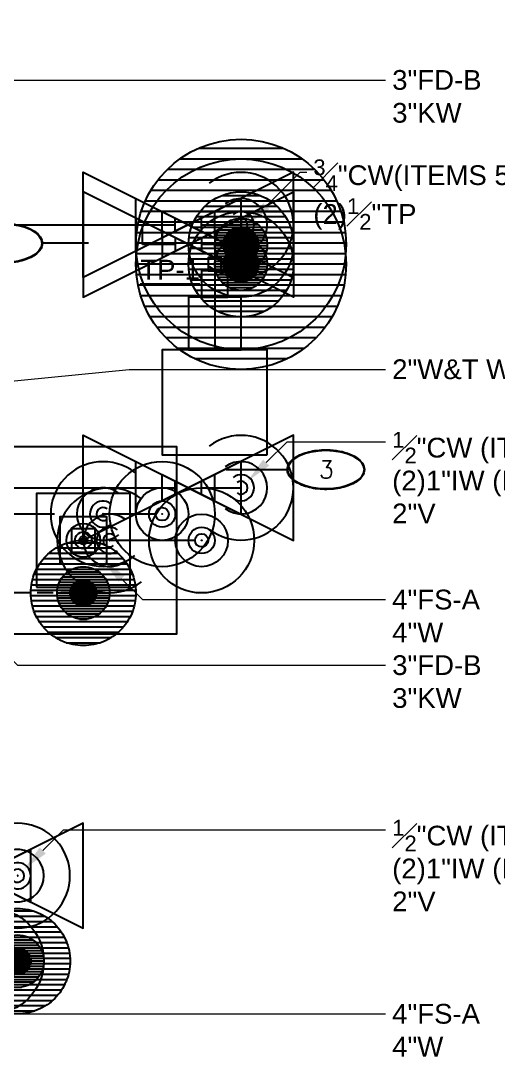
# Model space of a CAD drawing. Extents: x -6836 to 2023, y 218 to 1042.
# Drawn here: x -642.3 to -533.3, y 625.8 to 864.2 of the extents above; entities that cross this region are included whole.
import ezdxf
from ezdxf import colors
from ezdxf.entities.mleader import LeaderData, LeaderLine
from ezdxf.enums import TextEntityAlignment as Align
from ezdxf.math import Vec2, Vec3

# ---------------------------------------------------------------- set-up
doc = ezdxf.new("R2010")
doc.units = 0
doc.header["$LTSCALE"] = 18
doc.header["$MEASUREMENT"] = 0
doc.linetypes.add('VENT', pattern=[0.3, 0.2, -0.1])
doc.layers.add('G-ANNO-TEXT', color=70, linetype='Continuous', lineweight=0)
for name, color, linetype in [('P-14HW-N', 3, 'Continuous'), ('P-14HW-N @ 1 (1)', 3, 'Continuous'), ('P-14HW-N @ 192', 3, 'Continuous'), ('P-14HW-N @ 384', 3, 'Continuous'), ('P-14HW-N @ 48', 3, 'Continuous'), ('P-14HW-N @ 96', 3, 'Continuous'), ('P-CW-N', 4, 'Continuous'), ('P-CW-N @ 1 (1)', 4, 'Continuous'), ('P-CW-N @ 1 (2)', 4, 'Continuous'), ('P-CW-N @ 12', 4, 'Continuous'), ('P-CW-N @ 128', 4, 'Continuous'), ('P-CW-N @ 16', 4, 'Continuous'), ('P-CW-N @ 192', 4, 'Continuous'), ('P-CW-N @ 2', 4, 'Continuous'), ('P-CW-N @ 24', 4, 'Continuous'), ('P-CW-N @ 384', 4, 'Continuous'), ('P-CW-N @ 4', 4, 'Continuous'), ('P-CW-N @ 48', 4, 'Continuous'), ('P-CW-N @ 64', 4, 'Continuous'), ('P-CW-N @ 768', 4, 'Continuous'), ('P-CW-N @ 8', 4, 'Continuous'), ('P-CW-N @ 96', 4, 'Continuous'), ('P-IW-N', 1, 'Continuous'), ('P-IW-N @ 1 (1)', 1, 'Continuous'), ('P-IW-N @ 192', 1, 'Continuous'), ('P-IW-N @ 384', 1, 'Continuous'), ('P-IW-N @ 48', 1, 'Continuous'), ('P-IW-N @ 96', 1, 'Continuous'), ('P-PLBG-ITEM', 70, 'Continuous'), ('P-SAN-N', 6, 'Continuous'), ('P-SAN-N @ 1', 6, 'Continuous'), ('P-SAN-N @ 192', 6, 'Continuous'), ('P-SAN-N @ 384', 6, 'Continuous'), ('P-SAN-N @ 48', 6, 'Continuous'), ('P-SAN-N @ 96', 6, 'Continuous'), ('P-SANV-N', 5, 'VENT'), ('P-SANV-N @ 1 (1)', 5, 'VENT'), ('P-SANV-N @ 192', 5, 'VENT'), ('P-SANV-N @ 384', 5, 'VENT'), ('P-SANV-N @ 48', 5, 'VENT'), ('P-SANV-N @ 96', 5, 'VENT')]:
    doc.layers.add(name, color=color, linetype=linetype)
doc.styles.add('Arial', font='arial.ttf')
doc.styles.add('Arial Narrow', font='ARIALN.TTF')
doc.styles.get("Standard").update_dxf_attribs({"font": 'txt.shx'})

# ---------------------------------------------------------------- blocks, each defined once
blk = doc.blocks.new('*U44')
at = {"linetype": 'Continuous'}
blk.add_lwpolyline([(0.0625, 0.0625, 0, 0.02734, 0), (0.00414, 0.0625, 0, 0, 0), (0.00414, 0.0625, 0, 0, 0), (-0.0625, 0.0625, 0, 0, 0)], format="xyseb", dxfattribs=at)
blk.add_lwpolyline([(0.0625, 0.03125), (0.0625, -0.03125), (-0.0625, 0.03125), (-0.0625, -0.03125)], dxfattribs=at)
blk.add_circle((-0.0625, 0.04688), 0.00781, dxfattribs=at)
blk = doc.blocks.new('*U2267')
at = {"layer": 'P-14HW-N @ 1 (1)'}
blk.add_blockref('*U44', (-607, 601.74), dxfattribs=at)
at = {"layer": 'P-14HW-N @ 192', "xscale": 192, "yscale": 192, "zscale": 192}
blk.add_blockref('*U44', (-607, 601.74), dxfattribs=at)
at = {"layer": 'P-14HW-N @ 384', "xscale": 384, "yscale": 384, "zscale": 384}
blk.add_blockref('*U44', (-607, 601.74), dxfattribs=at)
at = {"layer": 'P-14HW-N @ 48', "xscale": 48, "yscale": 48, "zscale": 48}
blk.add_blockref('*U44', (-607, 601.74), dxfattribs=at)
at = {"layer": 'P-14HW-N @ 96', "xscale": 96, "yscale": 96, "zscale": 96}
blk.add_blockref('*U44', (-607, 601.74), dxfattribs=at)
blk = doc.blocks.new('*U32')
at = {"linetype": 'Continuous'}
blk.add_arc((0, 0), 0.03112, 232.56697, 127.43303, dxfattribs=at)
blk = doc.blocks.new('*U2275')
at = {"layer": 'P-CW-N @ 1 (1)'}
blk.add_blockref('*U32', (-592, 817.74), dxfattribs=at)
at = {"layer": 'P-CW-N @ 192', "xscale": 192, "yscale": 192, "zscale": 192}
blk.add_blockref('*U32', (-592, 817.74), dxfattribs=at)
at = {"layer": 'P-CW-N @ 384', "xscale": 384, "yscale": 384, "zscale": 384}
blk.add_blockref('*U32', (-592, 817.74), dxfattribs=at)
at = {"layer": 'P-CW-N @ 48', "xscale": 48, "yscale": 48, "zscale": 48}
blk.add_blockref('*U32', (-592, 817.74), dxfattribs=at)
at = {"layer": 'P-CW-N @ 96', "xscale": 96, "yscale": 96, "zscale": 96}
blk.add_blockref('*U32', (-592, 817.74), dxfattribs=at)
blk = doc.blocks.new('*U34')
at = {"linetype": 'Continuous'}
blk.add_lwpolyline([(-0.0625, -0.03125), (-0.0625, 0.03125), (0.0625, -0.03125), (0.0625, 0.03125), (-0.0625, -0.03125)], dxfattribs=at)
blk = doc.blocks.new('*U2276')
at = {"layer": 'P-CW-N @ 1 (1)'}
blk.add_blockref('*U34', (-604, 817.74), dxfattribs=at)
at = {"layer": 'P-CW-N @ 192', "xscale": 192, "yscale": 192, "zscale": 192}
blk.add_blockref('*U34', (-604, 817.74), dxfattribs=at)
at = {"layer": 'P-CW-N @ 384', "xscale": 384, "yscale": 384, "zscale": 384}
blk.add_blockref('*U34', (-604, 817.74), dxfattribs=at)
at = {"layer": 'P-CW-N @ 48', "xscale": 48, "yscale": 48, "zscale": 48}
blk.add_blockref('*U34', (-604, 817.74), dxfattribs=at)
at = {"layer": 'P-CW-N @ 96', "xscale": 96, "yscale": 96, "zscale": 96}
blk.add_blockref('*U34', (-604, 817.74), dxfattribs=at)
blk = doc.blocks.new('*U2277')
at = {"layer": 'P-CW-N @ 1 (1)'}
blk.add_blockref('*U32', (-592, 757.74), dxfattribs=at)
at = {"layer": 'P-CW-N @ 192', "xscale": 192, "yscale": 192, "zscale": 192}
blk.add_blockref('*U32', (-592, 757.74), dxfattribs=at)
at = {"layer": 'P-CW-N @ 384', "xscale": 384, "yscale": 384, "zscale": 384}
blk.add_blockref('*U32', (-592, 757.74), dxfattribs=at)
at = {"layer": 'P-CW-N @ 48', "xscale": 48, "yscale": 48, "zscale": 48}
blk.add_blockref('*U32', (-592, 757.74), dxfattribs=at)
at = {"layer": 'P-CW-N @ 96', "xscale": 96, "yscale": 96, "zscale": 96}
blk.add_blockref('*U32', (-592, 757.74), dxfattribs=at)
blk = doc.blocks.new('*U2278')
at = {"layer": 'P-CW-N @ 1 (1)'}
blk.add_blockref('*U34', (-604, 757.74), dxfattribs=at)
at = {"layer": 'P-CW-N @ 192', "xscale": 192, "yscale": 192, "zscale": 192}
blk.add_blockref('*U34', (-604, 757.74), dxfattribs=at)
at = {"layer": 'P-CW-N @ 384', "xscale": 384, "yscale": 384, "zscale": 384}
blk.add_blockref('*U34', (-604, 757.74), dxfattribs=at)
at = {"layer": 'P-CW-N @ 48', "xscale": 48, "yscale": 48, "zscale": 48}
blk.add_blockref('*U34', (-604, 757.74), dxfattribs=at)
at = {"layer": 'P-CW-N @ 96', "xscale": 96, "yscale": 96, "zscale": 96}
blk.add_blockref('*U34', (-604, 757.74), dxfattribs=at)
blk = doc.blocks.new('*U13')
at = {"linetype": 'Continuous'}
blk.add_lwpolyline([(-0.05556, -0.05556), (0.05556, -0.05556), (0.05556, 0.05556), (-0.05556, 0.05556)], close=True, dxfattribs=at)
at = {"color": 7, "linetype": 'Continuous'}
blk.add_circle((0, 0), 0.01, dxfattribs=at)
blk = doc.blocks.new('*U2279')
at = {"layer": 'P-SAN-N @ 1'}
blk.add_blockref('*U13', (-628, 745.74), dxfattribs=at)
at = {"layer": 'P-SAN-N @ 192', "xscale": 192, "yscale": 192, "zscale": 192}
blk.add_blockref('*U13', (-628, 745.74), dxfattribs=at)
at = {"layer": 'P-SAN-N @ 384', "xscale": 384, "yscale": 384, "zscale": 384}
blk.add_blockref('*U13', (-628, 745.74), dxfattribs=at)
at = {"layer": 'P-SAN-N @ 48', "xscale": 48, "yscale": 48, "zscale": 48}
blk.add_blockref('*U13', (-628, 745.74), dxfattribs=at)
at = {"layer": 'P-SAN-N @ 96', "xscale": 96, "yscale": 96, "zscale": 96}
blk.add_blockref('*U13', (-628, 745.74), dxfattribs=at)
blk = doc.blocks.new('*U2286')
at = {"layer": 'P-CW-N @ 1 (1)'}
blk.add_blockref('*U32', (-643, 669.24), dxfattribs=at)
at = {"layer": 'P-CW-N @ 192', "xscale": 192, "yscale": 192, "zscale": 192}
blk.add_blockref('*U32', (-643, 669.24), dxfattribs=at)
at = {"layer": 'P-CW-N @ 384', "xscale": 384, "yscale": 384, "zscale": 384}
blk.add_blockref('*U32', (-643, 669.24), dxfattribs=at)
at = {"layer": 'P-CW-N @ 48', "xscale": 48, "yscale": 48, "zscale": 48}
blk.add_blockref('*U32', (-643, 669.24), dxfattribs=at)
at = {"layer": 'P-CW-N @ 96', "xscale": 96, "yscale": 96, "zscale": 96}
blk.add_blockref('*U32', (-643, 669.24), dxfattribs=at)
blk = doc.blocks.new('*U2287')
at = {"layer": 'P-CW-N @ 1 (1)'}
blk.add_blockref('*U34', (-652, 669.24), dxfattribs=at)
at = {"layer": 'P-CW-N @ 192', "xscale": 192, "yscale": 192, "zscale": 192}
blk.add_blockref('*U34', (-652, 669.24), dxfattribs=at)
at = {"layer": 'P-CW-N @ 384', "xscale": 384, "yscale": 384, "zscale": 384}
blk.add_blockref('*U34', (-652, 669.24), dxfattribs=at)
at = {"layer": 'P-CW-N @ 48', "xscale": 48, "yscale": 48, "zscale": 48}
blk.add_blockref('*U34', (-652, 669.24), dxfattribs=at)
at = {"layer": 'P-CW-N @ 96', "xscale": 96, "yscale": 96, "zscale": 96}
blk.add_blockref('*U34', (-652, 669.24), dxfattribs=at)
blk = doc.blocks.new('*U49')
blk.add_circle((0, 0), 0.03125)
blk = doc.blocks.new('*U2289')
at = {"layer": 'P-IW-N @ 1 (1)'}
blk.add_blockref('*U49', (-649, 649.74), dxfattribs=at)
at = {"layer": 'P-IW-N @ 192', "xscale": 192, "yscale": 192, "zscale": 192}
blk.add_blockref('*U49', (-649, 649.74), dxfattribs=at)
at = {"layer": 'P-IW-N @ 384', "xscale": 384, "yscale": 384, "zscale": 384}
blk.add_blockref('*U49', (-649, 649.74), dxfattribs=at)
at = {"layer": 'P-IW-N @ 48', "xscale": 48, "yscale": 48, "zscale": 48}
blk.add_blockref('*U49', (-649, 649.74), dxfattribs=at)
at = {"layer": 'P-IW-N @ 96', "xscale": 96, "yscale": 96, "zscale": 96}
blk.add_blockref('*U49', (-649, 649.74), dxfattribs=at)
blk = doc.blocks.new('*U36')
h = blk.add_hatch()
h.set_pattern_fill('ANSI31', color=256, scale=0.025, angle=135)
edge = h.paths.add_edge_path()
edge.add_arc((0, 0), 0.03125, 0, 360)
blk.add_circle((0, 0), 0.03125)
blk = doc.blocks.new('*U2414')
at = {"layer": 'P-SANV-N @ 1 (1)'}
blk.add_blockref('*U36', (-643, 649.74), dxfattribs=at)
at = {"layer": 'P-SANV-N @ 192', "xscale": 192, "yscale": 192, "zscale": 192}
blk.add_blockref('*U36', (-643, 649.74), dxfattribs=at)
at = {"layer": 'P-SANV-N @ 384', "xscale": 384, "yscale": 384, "zscale": 384}
blk.add_blockref('*U36', (-643, 649.74), dxfattribs=at)
at = {"layer": 'P-SANV-N @ 48', "xscale": 48, "yscale": 48, "zscale": 48}
blk.add_blockref('*U36', (-643, 649.74), dxfattribs=at)
at = {"layer": 'P-SANV-N @ 96', "xscale": 96, "yscale": 96, "zscale": 96}
blk.add_blockref('*U36', (-643, 649.74), dxfattribs=at)
blk = doc.blocks.new('*U2423')
at = {"layer": 'P-SANV-N @ 1 (1)'}
blk.add_blockref('*U36', (-628, 733.74), dxfattribs=at)
at = {"layer": 'P-SANV-N @ 192', "xscale": 192, "yscale": 192, "zscale": 192}
blk.add_blockref('*U36', (-628, 733.74), dxfattribs=at)
at = {"layer": 'P-SANV-N @ 384', "xscale": 384, "yscale": 384, "zscale": 384}
blk.add_blockref('*U36', (-628, 733.74), dxfattribs=at)
at = {"layer": 'P-SANV-N @ 48', "xscale": 48, "yscale": 48, "zscale": 48}
blk.add_blockref('*U36', (-628, 733.74), dxfattribs=at)
at = {"layer": 'P-SANV-N @ 96', "xscale": 96, "yscale": 96, "zscale": 96}
blk.add_blockref('*U36', (-628, 733.74), dxfattribs=at)
blk = doc.blocks.new('*U2424')
at = {"layer": 'P-IW-N @ 1 (1)'}
blk.add_blockref('*U49', (-601, 745.74), dxfattribs=at)
at = {"layer": 'P-IW-N @ 192', "xscale": 192, "yscale": 192, "zscale": 192}
blk.add_blockref('*U49', (-601, 745.74), dxfattribs=at)
at = {"layer": 'P-IW-N @ 384', "xscale": 384, "yscale": 384, "zscale": 384}
blk.add_blockref('*U49', (-601, 745.74), dxfattribs=at)
at = {"layer": 'P-IW-N @ 48', "xscale": 48, "yscale": 48, "zscale": 48}
blk.add_blockref('*U49', (-601, 745.74), dxfattribs=at)
at = {"layer": 'P-IW-N @ 96', "xscale": 96, "yscale": 96, "zscale": 96}
blk.add_blockref('*U49', (-601, 745.74), dxfattribs=at)
blk = doc.blocks.new('*U50')
at = {"linetype": 'Continuous'}
blk.add_arc((0, 0), 0.03112, 232.56697, 127.43303, dxfattribs=at)
blk = doc.blocks.new('*U2425')
at = {"layer": 'P-IW-N @ 1 (1)', "rotation": 180}
blk.add_blockref('*U50', (-622, 745.74), dxfattribs=at)
at = {"layer": 'P-IW-N @ 192', "xscale": 192, "yscale": 192, "zscale": 192, "rotation": 180}
blk.add_blockref('*U50', (-622, 745.74), dxfattribs=at)
at = {"layer": 'P-IW-N @ 384', "xscale": 384, "yscale": 384, "zscale": 384, "rotation": 180}
blk.add_blockref('*U50', (-622, 745.74), dxfattribs=at)
at = {"layer": 'P-IW-N @ 48', "xscale": 48, "yscale": 48, "zscale": 48, "rotation": 180}
blk.add_blockref('*U50', (-622, 745.74), dxfattribs=at)
at = {"layer": 'P-IW-N @ 96', "xscale": 96, "yscale": 96, "zscale": 96, "rotation": 180}
blk.add_blockref('*U50', (-622, 745.74), dxfattribs=at)
blk = doc.blocks.new('*U41')
blk.add_circle((0, 0), 0.03125)
blk = doc.blocks.new('*U2426')
at = {"layer": 'P-IW-N @ 1 (1)'}
blk.add_blockref('*U41', (-610, 751.74), dxfattribs=at)
at = {"layer": 'P-IW-N @ 192', "xscale": 192, "yscale": 192, "zscale": 192}
blk.add_blockref('*U41', (-610, 751.74), dxfattribs=at)
at = {"layer": 'P-IW-N @ 384', "xscale": 384, "yscale": 384, "zscale": 384}
blk.add_blockref('*U41', (-610, 751.74), dxfattribs=at)
at = {"layer": 'P-IW-N @ 48', "xscale": 48, "yscale": 48, "zscale": 48}
blk.add_blockref('*U41', (-610, 751.74), dxfattribs=at)
at = {"layer": 'P-IW-N @ 96', "xscale": 96, "yscale": 96, "zscale": 96}
blk.add_blockref('*U41', (-610, 751.74), dxfattribs=at)
blk = doc.blocks.new('*U3')
at = {"linetype": 'Continuous'}
blk.add_arc((0, 0), 0.03112, 232.56697, 127.43303, dxfattribs=at)
blk = doc.blocks.new('*U2427')
at = {"layer": 'P-IW-N @ 1 (1)', "rotation": 180}
blk.add_blockref('*U3', (-623.5, 751.74), dxfattribs=at)
at = {"layer": 'P-IW-N @ 192', "xscale": 192, "yscale": 192, "zscale": 192, "rotation": 180}
blk.add_blockref('*U3', (-623.5, 751.74), dxfattribs=at)
at = {"layer": 'P-IW-N @ 384', "xscale": 384, "yscale": 384, "zscale": 384, "rotation": 180}
blk.add_blockref('*U3', (-623.5, 751.74), dxfattribs=at)
at = {"layer": 'P-IW-N @ 48', "xscale": 48, "yscale": 48, "zscale": 48, "rotation": 180}
blk.add_blockref('*U3', (-623.5, 751.74), dxfattribs=at)
at = {"layer": 'P-IW-N @ 96', "xscale": 96, "yscale": 96, "zscale": 96, "rotation": 180}
blk.add_blockref('*U3', (-623.5, 751.74), dxfattribs=at)
blk = doc.blocks.new('*U2482')
at = {"layer": 'P-CW-N @ 1 (1)'}
blk.add_blockref('*U36', (-592, 813.24), dxfattribs=at)
at = {"layer": 'P-CW-N @ 1 (2)'}
blk.add_blockref('*U36', (-592, 813.24), dxfattribs=at)
at = {"layer": 'P-CW-N @ 12', "xscale": 12, "yscale": 12, "zscale": 12}
blk.add_blockref('*U36', (-592, 813.24), dxfattribs=at)
at = {"layer": 'P-CW-N @ 128', "xscale": 128, "yscale": 128, "zscale": 128}
blk.add_blockref('*U36', (-592, 813.24), dxfattribs=at)
at = {"layer": 'P-CW-N @ 16', "xscale": 16, "yscale": 16, "zscale": 16}
blk.add_blockref('*U36', (-592, 813.24), dxfattribs=at)
at = {"layer": 'P-CW-N @ 192', "xscale": 192, "yscale": 192, "zscale": 192}
blk.add_blockref('*U36', (-592, 813.24), dxfattribs=at)
at = {"layer": 'P-CW-N @ 2', "xscale": 2, "yscale": 2, "zscale": 2}
blk.add_blockref('*U36', (-592, 813.24), dxfattribs=at)
at = {"layer": 'P-CW-N @ 24', "xscale": 24, "yscale": 24, "zscale": 24}
blk.add_blockref('*U36', (-592, 813.24), dxfattribs=at)
at = {"layer": 'P-CW-N @ 384', "xscale": 384, "yscale": 384, "zscale": 384}
blk.add_blockref('*U36', (-592, 813.24), dxfattribs=at)
at = {"layer": 'P-CW-N @ 4', "xscale": 4, "yscale": 4, "zscale": 4}
blk.add_blockref('*U36', (-592, 813.24), dxfattribs=at)
at = {"layer": 'P-CW-N @ 48', "xscale": 48, "yscale": 48, "zscale": 48}
blk.add_blockref('*U36', (-592, 813.24), dxfattribs=at)
at = {"layer": 'P-CW-N @ 64', "xscale": 64, "yscale": 64, "zscale": 64}
blk.add_blockref('*U36', (-592, 813.24), dxfattribs=at)
at = {"layer": 'P-CW-N @ 768', "xscale": 768, "yscale": 768, "zscale": 768}
blk.add_blockref('*U36', (-592, 813.24), dxfattribs=at)
at = {"layer": 'P-CW-N @ 8', "xscale": 8, "yscale": 8, "zscale": 8}
blk.add_blockref('*U36', (-592, 813.24), dxfattribs=at)
at = {"layer": 'P-CW-N @ 96', "xscale": 96, "yscale": 96, "zscale": 96}
blk.add_blockref('*U36', (-592, 813.24), dxfattribs=at)
blk = doc.blocks.new('*U2483')
at = {"layer": 'P-CW-N @ 1 (1)'}
blk.add_blockref('*U36', (-592, 808.74), dxfattribs=at)
at = {"layer": 'P-CW-N @ 1 (2)'}
blk.add_blockref('*U36', (-592, 808.74), dxfattribs=at)
at = {"layer": 'P-CW-N @ 12', "xscale": 12, "yscale": 12, "zscale": 12}
blk.add_blockref('*U36', (-592, 808.74), dxfattribs=at)
at = {"layer": 'P-CW-N @ 128', "xscale": 128, "yscale": 128, "zscale": 128}
blk.add_blockref('*U36', (-592, 808.74), dxfattribs=at)
at = {"layer": 'P-CW-N @ 16', "xscale": 16, "yscale": 16, "zscale": 16}
blk.add_blockref('*U36', (-592, 808.74), dxfattribs=at)
at = {"layer": 'P-CW-N @ 192', "xscale": 192, "yscale": 192, "zscale": 192}
blk.add_blockref('*U36', (-592, 808.74), dxfattribs=at)
at = {"layer": 'P-CW-N @ 2', "xscale": 2, "yscale": 2, "zscale": 2}
blk.add_blockref('*U36', (-592, 808.74), dxfattribs=at)
at = {"layer": 'P-CW-N @ 24', "xscale": 24, "yscale": 24, "zscale": 24}
blk.add_blockref('*U36', (-592, 808.74), dxfattribs=at)
at = {"layer": 'P-CW-N @ 384', "xscale": 384, "yscale": 384, "zscale": 384}
blk.add_blockref('*U36', (-592, 808.74), dxfattribs=at)
at = {"layer": 'P-CW-N @ 4', "xscale": 4, "yscale": 4, "zscale": 4}
blk.add_blockref('*U36', (-592, 808.74), dxfattribs=at)
at = {"layer": 'P-CW-N @ 48', "xscale": 48, "yscale": 48, "zscale": 48}
blk.add_blockref('*U36', (-592, 808.74), dxfattribs=at)
at = {"layer": 'P-CW-N @ 64', "xscale": 64, "yscale": 64, "zscale": 64}
blk.add_blockref('*U36', (-592, 808.74), dxfattribs=at)
at = {"layer": 'P-CW-N @ 768', "xscale": 768, "yscale": 768, "zscale": 768}
blk.add_blockref('*U36', (-592, 808.74), dxfattribs=at)
at = {"layer": 'P-CW-N @ 8', "xscale": 8, "yscale": 8, "zscale": 8}
blk.add_blockref('*U36', (-592, 808.74), dxfattribs=at)
at = {"layer": 'P-CW-N @ 96', "xscale": 96, "yscale": 96, "zscale": 96}
blk.add_blockref('*U36', (-592, 808.74), dxfattribs=at)
blk = doc.blocks.new('PLMB BALL VALVES')
at = {"linetype": 'Continuous'}
blk.add_lwpolyline([(-0.0625, -0.03125), (-0.0625, 0.03125), (0.0625, -0.03125), (0.0625, 0.03125), (-0.0625, -0.03125)], dxfattribs=at)
blk = doc.blocks.new('*U2484')
at = {"layer": 'P-CW-N @ 1 (1)', "rotation": 180}
blk.add_blockref('PLMB BALL VALVES', (-604, 813.24), dxfattribs=at)
at = {"layer": 'P-CW-N @ 192', "xscale": 192, "yscale": 192, "zscale": 192, "rotation": 180}
blk.add_blockref('PLMB BALL VALVES', (-604, 813.24), dxfattribs=at)
at = {"layer": 'P-CW-N @ 384', "xscale": 384, "yscale": 384, "zscale": 384, "rotation": 180}
blk.add_blockref('PLMB BALL VALVES', (-604, 813.24), dxfattribs=at)
at = {"layer": 'P-CW-N @ 48', "xscale": 48, "yscale": 48, "zscale": 48, "rotation": 180}
blk.add_blockref('PLMB BALL VALVES', (-604, 813.24), dxfattribs=at)
at = {"layer": 'P-CW-N @ 96', "xscale": 96, "yscale": 96, "zscale": 96, "rotation": 180}
blk.add_blockref('PLMB BALL VALVES', (-604, 813.24), dxfattribs=at)
blk = doc.blocks.new('Flow Switch')
at = {"linetype": 'Continuous'}
blk.add_line((0, 0), (0, 0.0625), dxfattribs=at)
blk.add_lwpolyline([(-0.03125, 0.125), (-0.03125, 0.0625), (0.03125, 0.0625), (0.03125, 0.125)], close=True, dxfattribs=at)
at = {"layer": 'G-ANNO-TEXT', "style": 'Arial Narrow', "flags": 12}
blk.add_attdef('X', (0.05045, 0.0625), '', height=0.07812, dxfattribs=at)
blk = doc.blocks.new('*U2485')
at = {"layer": 'P-CW-N @ 1 (1)', "rotation": 180}
blk.add_blockref('Flow Switch', (-598, 813.24), dxfattribs=at)
at = {"layer": 'P-CW-N @ 192', "xscale": 192, "yscale": 192, "zscale": 192, "rotation": 180}
blk.add_blockref('Flow Switch', (-598, 813.24), dxfattribs=at)
at = {"layer": 'P-CW-N @ 384', "xscale": 384, "yscale": 384, "zscale": 384, "rotation": 180}
blk.add_blockref('Flow Switch', (-598, 813.24), dxfattribs=at)
at = {"layer": 'P-CW-N @ 48', "xscale": 48, "yscale": 48, "zscale": 48, "rotation": 180}
blk.add_blockref('Flow Switch', (-598, 813.24), dxfattribs=at)
at = {"layer": 'P-CW-N @ 96', "xscale": 96, "yscale": 96, "zscale": 96, "rotation": 180}
blk.add_blockref('Flow Switch', (-598, 813.24), dxfattribs=at)

msp = doc.modelspace()

# ---------------------------------------------------------------- linework, layer by layer
at = {"layer": 'P-CW-N'}
for p, q in [((-701.5, 817.74), (-607, 817.74)), ((-614.5, 816.24), (-614.5, 817.74)), ((-614.5, 813.24), (-614.5, 816.24)), ((-601, 817.74), (-592, 817.74)), ((-607, 813.24), (-614.5, 813.24)), ((-593.5, 813.24), (-601, 813.24)), ((-701.5, 757.74), (-607, 757.74)), ((-601, 757.74), (-592, 757.74))]:
    msp.add_line(p, q, dxfattribs=at)
at = {"layer": 'P-IW-N'}
for p, q in [((-611.5, 751.74), (-623.5, 751.74)), ((-602.5, 745.74), (-622, 745.74))]:
    msp.add_line(p, q, dxfattribs=at)
at = {"layer": 'P-PLBG-ITEM'}
for p, q in [((-635.35, 813.51), (-637.35, 813.51)), ((-583.45, 761.88), (-581.45, 761.88))]:
    msp.add_line(p, q, dxfattribs=at)
for points in [[(-626.84, 813.51), (-635.35, 813.51)], [(-595.41, 761.88), (-583.45, 761.88)], [(-634.61, 751.73), (-645.67, 751.73)]]:
    msp.add_lwpolyline(points, dxfattribs=at)
for centre in [(-646.15, 813.51), (-572.64, 761.88)]:
    msp.add_ellipse(centre, major_axis=(-8.71, 0), ratio=0.506427, dxfattribs=at)
for points in [[(-654.96, 813.51), (-654.96, 813.13), (-654.87, 812.75), (-654.34, 811.69), (-653.67, 811.05), (-651.87, 810), (-650.72, 809.59), (-648.19, 809.07), (-646.81, 808.96), (-644.09, 809.07), (-642.76, 809.29), (-640.42, 810.01), (-639.42, 810.51), (-638.08, 811.61), (-637.66, 812.17), (-637.31, 813.25), (-637.31, 813.76), (-637.62, 814.74), (-637.94, 815.21), (-638.84, 816.07), (-639.42, 816.47), (-640.81, 817.13), (-641.6, 817.4), (-643.33, 817.81), (-644.25, 817.94), (-646.51, 818.07), (-647.87, 817.99), (-650.37, 817.53), (-651.52, 817.16), (-653.38, 816.18), (-654.09, 815.59), (-654.81, 814.48), (-654.96, 813.99), (-654.96, 813.51)], [(-581.45, 761.88), (-581.45, 761.5), (-581.35, 761.12), (-580.82, 760.06), (-580.16, 759.42), (-578.35, 758.37), (-577.21, 757.96), (-574.68, 757.44), (-573.3, 757.33), (-570.58, 757.44), (-569.24, 757.66), (-566.91, 758.38), (-565.91, 758.88), (-564.57, 759.98), (-564.15, 760.54), (-563.79, 761.62), (-563.79, 762.13), (-564.11, 763.11), (-564.42, 763.58), (-565.32, 764.45), (-565.91, 764.84), (-567.29, 765.5), (-568.09, 765.78), (-569.81, 766.18), (-570.74, 766.31), (-573, 766.44), (-574.35, 766.36), (-576.85, 765.9), (-578, 765.53), (-579.86, 764.56), (-580.58, 763.96), (-581.29, 762.85), (-581.45, 762.37), (-581.45, 761.88)]]:
    msp.add_open_spline(points, degree=3, knots=[0, 0, 0, 0, 0.249186, 0.249186, 0.71657, 0.71657, 1.183954, 1.183954, 1.651338, 1.651338, 2.118721, 2.118721, 2.586105, 2.586105, 2.978476, 2.978476, 3.303272, 3.303272, 3.628068, 3.628068, 3.952865, 3.952865, 4.277661, 4.277661, 4.602457, 4.602457, 5.05749, 5.05749, 5.512523, 5.512523, 5.967556, 5.967556, 6.283185, 6.283185, 6.283185, 6.283185], dxfattribs=at)
at = {"layer": 'P-SANV-N'}
msp.add_line((-629.5, 733.74), (-692.5, 733.74), dxfattribs=at)

# ---------------------------------------------------------------- block references
at = {"layer": 'P-14HW-N'}
msp.add_blockref('*U2267', (0, 0), dxfattribs=at)
at = {"layer": 'P-CW-N'}
for name in ['*U2482', '*U2483', '*U2275', '*U2276', '*U2484', '*U2485', '*U2277', '*U2278', '*U2286', '*U2287']:
    msp.add_blockref(name, (0, 0), dxfattribs=at)
at = {"layer": 'P-IW-N'}
for name in ['*U2427', '*U2426', '*U2425', '*U2424', '*U2289']:
    msp.add_blockref(name, (0, 0), dxfattribs=at)
at = {"layer": 'P-SAN-N'}
msp.add_blockref('*U2279', (0, 0), dxfattribs=at)
at = {"layer": 'P-SANV-N'}
for name in ['*U2423', '*U2414']:
    msp.add_blockref(name, (0, 0), dxfattribs=at)

# ---------------------------------------------------------------- texts
at = {"layer": 'G-ANNO-TEXT', "insert": (-615, 809.74), "char_height": 4.5, "width": 68, "attachment_point": 1, "style": 'Arial'}
msp.add_mtext('{\\LTP-1}', dxfattribs=at)
at = {"layer": 'P-PLBG-ITEM'}
msp.add_text('3', height=4, dxfattribs=at).set_placement((-572.53, 761.91), align=Align.MIDDLE_CENTER)

# ---------------------------------------------------------------- leaders
at = {"layer": 'G-ANNO-TEXT'}
ml = msp.add_multileader_mtext('Standard', dxfattribs=at)
ml.set_content('3"FD-B\\P3"KW', color=256, style='Arial')
ml.set_leader_properties(color=256, linetype='ByLayer', lineweight=-1)
ml.build(insert=Vec2(0, 0))
ml.multileader.update_dxf_attribs({"has_dogleg": 0, "dogleg_length": 0.125, "arrow_head_size": 6, "scale": 48})
ctx = ml.context
ctx.base_point, ctx.scale, ctx.char_height, ctx.arrow_head_size, ctx.landing_gap_size, ctx.plane_origin = Vec3(-559, 850.74), 48, 4.5, 6, 1.5, Vec3(-677.5, 883.74)
notes = []
notes.append((ctx, [(0, (1, 1, 0), (-565, 850.74), (1, 0), 6, [(0, [(-682, 864.24), (-668.5, 850.74)], 0, [])])]))
ctx.mtext.insert, ctx.mtext.flow_direction = Vec3(-557.5, 853.03), 5
ml = msp.add_multileader_mtext('Standard', dxfattribs=at)
ml.set_content('\\A1;{\\H0.8x;\\S3#4;}"CW(ITEMS 5 & 9)\\P(2){\\H0.8x;\\S1#2;}"TP', color=256, style='Arial')
ml.set_leader_properties(color=256, linetype='ByLayer', lineweight=-1)
ml.build(insert=Vec2(0, 0))
ml.multileader.update_dxf_attribs({"has_dogleg": 0, "dogleg_length": 0.125, "arrow_head_size": 6, "scale": 48})
ctx = ml.context
ctx.base_point, ctx.scale, ctx.char_height, ctx.arrow_head_size, ctx.landing_gap_size, ctx.plane_origin = Vec3(-577, 829.74), 48, 4.5, 6, 1.5, Vec3(-590.5, 817.74)
notes.append((ctx, [(0, (1, 1, 0), (-583, 829.74), (1, 0), 6, [(0, [(-590.5, 817.74), (-578.5, 829.74)], 0, [])])]))
ctx.mtext.insert, ctx.mtext.flow_direction = Vec3(-575.5, 832.65), 5
ml = msp.add_multileader_mtext('Standard', dxfattribs=at)
ml.set_content('2"W&T WITH 18"STANDPIPE', color=256, style='Arial')
ml.set_leader_properties(color=256, linetype='ByLayer', lineweight=-1)
ml.build(insert=Vec2(0, 0))
ml.multileader.update_dxf_attribs({"has_dogleg": 0, "dogleg_length": 0.125, "arrow_head_size": 6, "scale": 48})
ctx = ml.context
ctx.base_point, ctx.scale, ctx.char_height, ctx.arrow_head_size, ctx.landing_gap_size, ctx.plane_origin = Vec3(-559, 784.74), 48, 4.5, 6, 1.5, Vec3(-754, 771.24)
notes.append((ctx, [(0, (1, 1, 0), (-565, 784.74), (1, 0), 6, [(0, [(-754, 771.24), (-617.5, 784.74)], 0, [])])]))
ctx.mtext.insert, ctx.mtext.width, ctx.mtext.flow_direction = Vec3(-557.5, 787.03), 53.7661, 5
ml = msp.add_multileader_mtext('Standard', dxfattribs=at)
ml.set_content('\\A1;{\\H0.8x;\\S1#2;}"CW (ITEM 2)\\P(2)1"IW (ITEM 2)\\P2"V', color=256, style='Arial')
ml.set_leader_properties(color=256, linetype='ByLayer', lineweight=-1)
ml.build(insert=Vec2(0, 0))
ml.multileader.update_dxf_attribs({"has_dogleg": 0, "dogleg_length": 0.125, "arrow_head_size": 6, "scale": 48})
ctx = ml.context
ctx.base_point, ctx.scale, ctx.char_height, ctx.arrow_head_size, ctx.landing_gap_size, ctx.plane_origin = Vec3(-559, 768.24), 48, 4.5, 6, 1.5, Vec3(-590.5, 759.24)
notes.append((ctx, [(0, (1, 1, 0), (-565, 768.24), (1, 0), 6, [(0, [(-590.5, 759.24), (-581.5, 768.24)], 0, [])])]))
ctx.mtext.insert, ctx.mtext.flow_direction = Vec3(-557.5, 770.49), 5
ml = msp.add_multileader_mtext('Standard', dxfattribs=at)
ml.set_content('3"FD-B\\P3"KW', color=256, style='Arial')
ml.set_leader_properties(color=256, linetype='ByLayer', lineweight=-1)
ml.build(insert=Vec2(0, 0))
ml.multileader.update_dxf_attribs({"has_dogleg": 0, "dogleg_length": 0.125, "arrow_head_size": 6, "scale": 48})
ctx = ml.context
ctx.base_point, ctx.scale, ctx.char_height, ctx.arrow_head_size, ctx.landing_gap_size, ctx.plane_origin = Vec3(-559, 717.24), 48, 4.5, 6, 1.5, Vec3(-677.5, 750.24)
notes.append((ctx, [(0, (1, 1, 0), (-565, 717.24), (1, 0), 6, [(0, [(-677.5, 750.24), (-643, 717.24)], 0, [])])]))
ctx.mtext.insert, ctx.mtext.flow_direction = Vec3(-557.5, 719.53), 5
ml = msp.add_multileader_mtext('Standard', dxfattribs=at)
ml.set_content('4"FS-A\\P4"W', color=256, style='Arial')
ml.set_leader_properties(color=256, linetype='ByLayer', lineweight=-1)
ml.build(insert=Vec2(0, 0))
ml.multileader.update_dxf_attribs({"has_dogleg": 0, "dogleg_length": 0.125, "arrow_head_size": 6, "scale": 48})
ctx = ml.context
ctx.base_point, ctx.scale, ctx.char_height, ctx.arrow_head_size, ctx.landing_gap_size, ctx.plane_origin = Vec3(-559, 732.24), 48, 4.5, 6, 1.5, Vec3(-623.5, 741.24)
notes.append((ctx, [(0, (1, 1, 0), (-565, 732.24), (1, 0), 6, [(0, [(-623.5, 741.24), (-614.5, 732.24)], 0, [])])]))
ctx.mtext.insert, ctx.mtext.flow_direction = Vec3(-557.5, 734.49), 5
ml = msp.add_multileader_mtext('Standard', dxfattribs=at)
ml.set_content('\\A1;{\\H0.8x;\\S1#2;}"CW (ITEM B11A)\\P(2)1"IW (ITEM B11)\\P2"V', color=256, style='Arial')
ml.set_leader_properties(color=256, linetype='ByLayer', lineweight=-1)
ml.build(insert=Vec2(0, 0))
ml.multileader.update_dxf_attribs({"has_dogleg": 0, "dogleg_length": 0.125, "arrow_head_size": 6, "scale": 48})
ctx = ml.context
ctx.base_point, ctx.scale, ctx.char_height, ctx.arrow_head_size, ctx.landing_gap_size, ctx.plane_origin = Vec3(-559, 679.74), 48, 4.5, 6, 1.5, Vec3(-641.5, 670.74)
notes.append((ctx, [(0, (1, 1, 0), (-565, 679.74), (1, 0), 6, [(0, [(-641.5, 670.74), (-632.5, 679.74)], 0, [])])]))
ctx.mtext.insert, ctx.mtext.flow_direction = Vec3(-557.5, 681.99), 5
ml = msp.add_multileader_mtext('Standard', dxfattribs=at)
ml.set_content('4"FS-A\\P4"W', color=256, style='Arial')
ml.set_leader_properties(color=256, linetype='ByLayer', lineweight=-1)
ml.build(insert=Vec2(0, 0))
ml.multileader.update_dxf_attribs({"has_dogleg": 0, "dogleg_length": 0.125, "arrow_head_size": 6, "scale": 48})
ctx = ml.context
ctx.base_point, ctx.scale, ctx.char_height, ctx.arrow_head_size, ctx.landing_gap_size, ctx.plane_origin = Vec3(-559, 637.74), 48, 4.5, 6, 1.5, Vec3(-676, 646.74)
notes.append((ctx, [(0, (1, 1, 0), (-565, 637.74), (1, 0), 6, [(0, [(-676, 646.74), (-667, 637.74)], 0, [])])]))
ctx.mtext.insert, ctx.mtext.flow_direction = Vec3(-557.5, 639.99), 5
for ctx, leaders in notes:
    for number, flags, end, landing, length, lines in leaders:
        leader = LeaderData()
        leader.index, (leader.has_last_leader_line, leader.has_dogleg_vector, leader.attachment_direction) = number, flags
        leader.last_leader_point, leader.dogleg_vector, leader.dogleg_length = Vec3(end), Vec3(landing), length
        for number, points, colour, breaks in lines:
            line = LeaderLine()
            line.index, line.vertices, line.color, line.breaks = number, Vec3.list(points), colors.encode_raw_color(colour), breaks
            leader.lines.append(line)
        ctx.leaders.append(leader)

doc.saveas('drawing.dxf')
